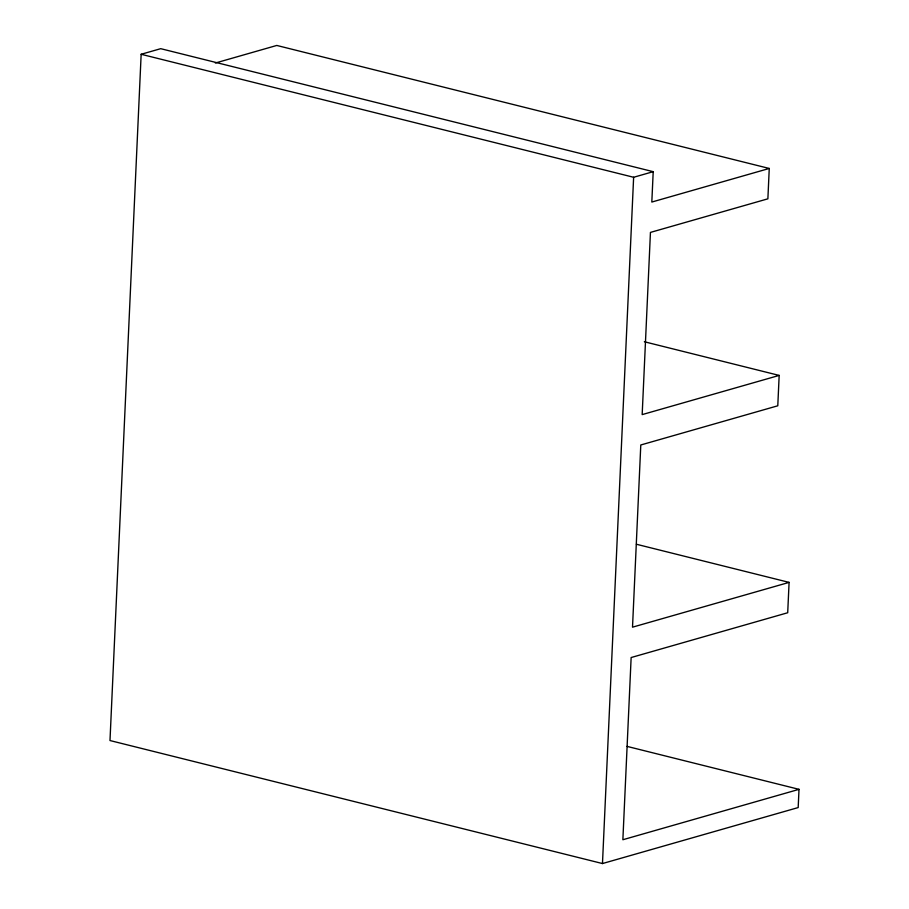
<?xml version="1.0" encoding="UTF-8"?>
<svg xmlns="http://www.w3.org/2000/svg" width="909" height="909" viewBox="0 0 909 909"><rect width="100%" height="100%" fill="white"/><g stroke="black" fill="none" stroke-linecap="round" stroke-linejoin="round"><path stroke-width="1.36" d="M799.011 789.342L622.87 839.734L631.141 657.537L787.705 612.746L789.092 582.385L632.516 627.176L640.788 444.978L777.786 405.789L779.172 375.417L642.174 414.606L650.446 232.409L767.878 198.821L769.253 168.46L651.821 202.048L653.207 171.676L160.723 48.677L141.156 54.279L109.989 740.54L602.474 863.55L798.182 807.567L799.011 789.342L627.051 746.391M602.474 863.55L633.63 177.278L653.207 171.676M215.331 63.028L276.779 45.45L769.253 168.46M141.156 54.279L633.63 177.278M644.356 341.75L779.172 375.417M636.391 544.241L789.092 582.385"/></g></svg>
